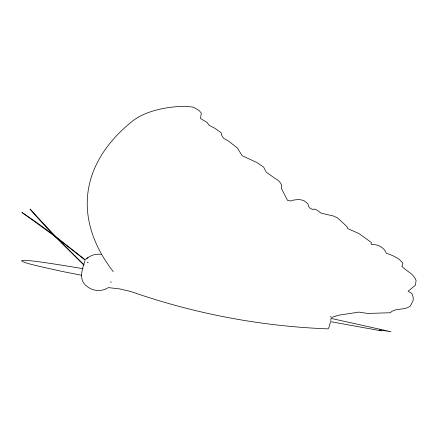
<?xml version="1.0" encoding="UTF-8"?>
<svg xmlns="http://www.w3.org/2000/svg" width="438" height="438" viewBox="0 0 438 438"><rect width="100%" height="100%" fill="white"/><g stroke="black" fill="none" stroke-linecap="round" stroke-linejoin="round"><path stroke-width="0.66" d="M83.795 265.078L53.162 234.593L38.456 218.803L30.134 209.183L56.48 237.467L84.069 264.787M330.728 320.556L330.98 318.952M84.791 259.778L53.228 235.113L22.037 212.523L36.036 222.028L53.469 234.801L84.901 259.608M22.223 212.452L21.999 212.737M330.394 322.269L329.135 326.945L328.089 328.861C260.944 326.359 194.209 313.712 130.803 291.494L119.656 288.921L108.296 287.602C101.912 291.9 92.812 291.352 86.992 286.321C78.145 280.238 82.185 268.801 85.092 260.544M84.649 259.904L84.901 259.619M85.629 259.559C89.675 255.557 95.583 253.46 101.233 254.379M86.532 258.738L86.998 258.376M87.496 257.987L88 257.593M30.058 209.375L30.326 209.101M330.487 321.634L379.335 330.504L381.832 330.8L379.363 329.973L390.975 331.714L331.051 318.393M81.649 275.261L63.964 271.806A78.013 1.736 11.4 0 1 27.03 263.167A331.276 7.364 11.4 0 1 83.089 268.708M113.239 271.631A331.276 169.254 5.9 0 1 132.068 121.436A78.013 39.858 5.9 0 1 185.548 106.264L193.262 107.135L199.071 110.42L201.327 113.157L200.462 118.49L207.141 122.47L209.227 125.372L215.129 128.427L221.294 132.928L221.513 135.063L223.424 138.129L228.729 141.222L237.336 147.978L242.165 155.714L256.843 162.503L263.621 167.092L266.211 172.101L274.905 178.321A20.214 10.326 5.9 0 1 281.333 188.384L287.531 200.347L290.744 200.987L293.318 200.122L299.012 199.427L303.731 200.478L307.947 203.84L308.593 206.457L309.978 208.159L312.562 209.517L313.915 208.992L316.789 209.988L321.12 213.142L333.438 216L337.714 218.025L347.016 226.66L347.701 228.592L358.974 233.553L371.364 242.493L371.117 243.895L371.599 244.492C377.698 244.218 384.099 247.24 386.327 253.252C392.382 255.321 399.122 257.829 402.84 263.347L402.429 265.395L401.805 266.244C406.267 271.27 413.675 273.602 416.1 280.44L415.377 285.253L408.096 291.243L411.983 293.575L413.154 297.287L413.209 300.276L410.307 306.085C404.241 310.695 395.47 307.542 390.132 312.748L367.854 313.449L358.793 312.113L338.678 315.207L332.081 317.304A747.803 382.062 5.9 0 0 330.159 316.751M87.638 262.313L87.972 262.192L87.638 262.313M110.787 281.99L111.071 282.176L110.787 281.99"/></g></svg>
